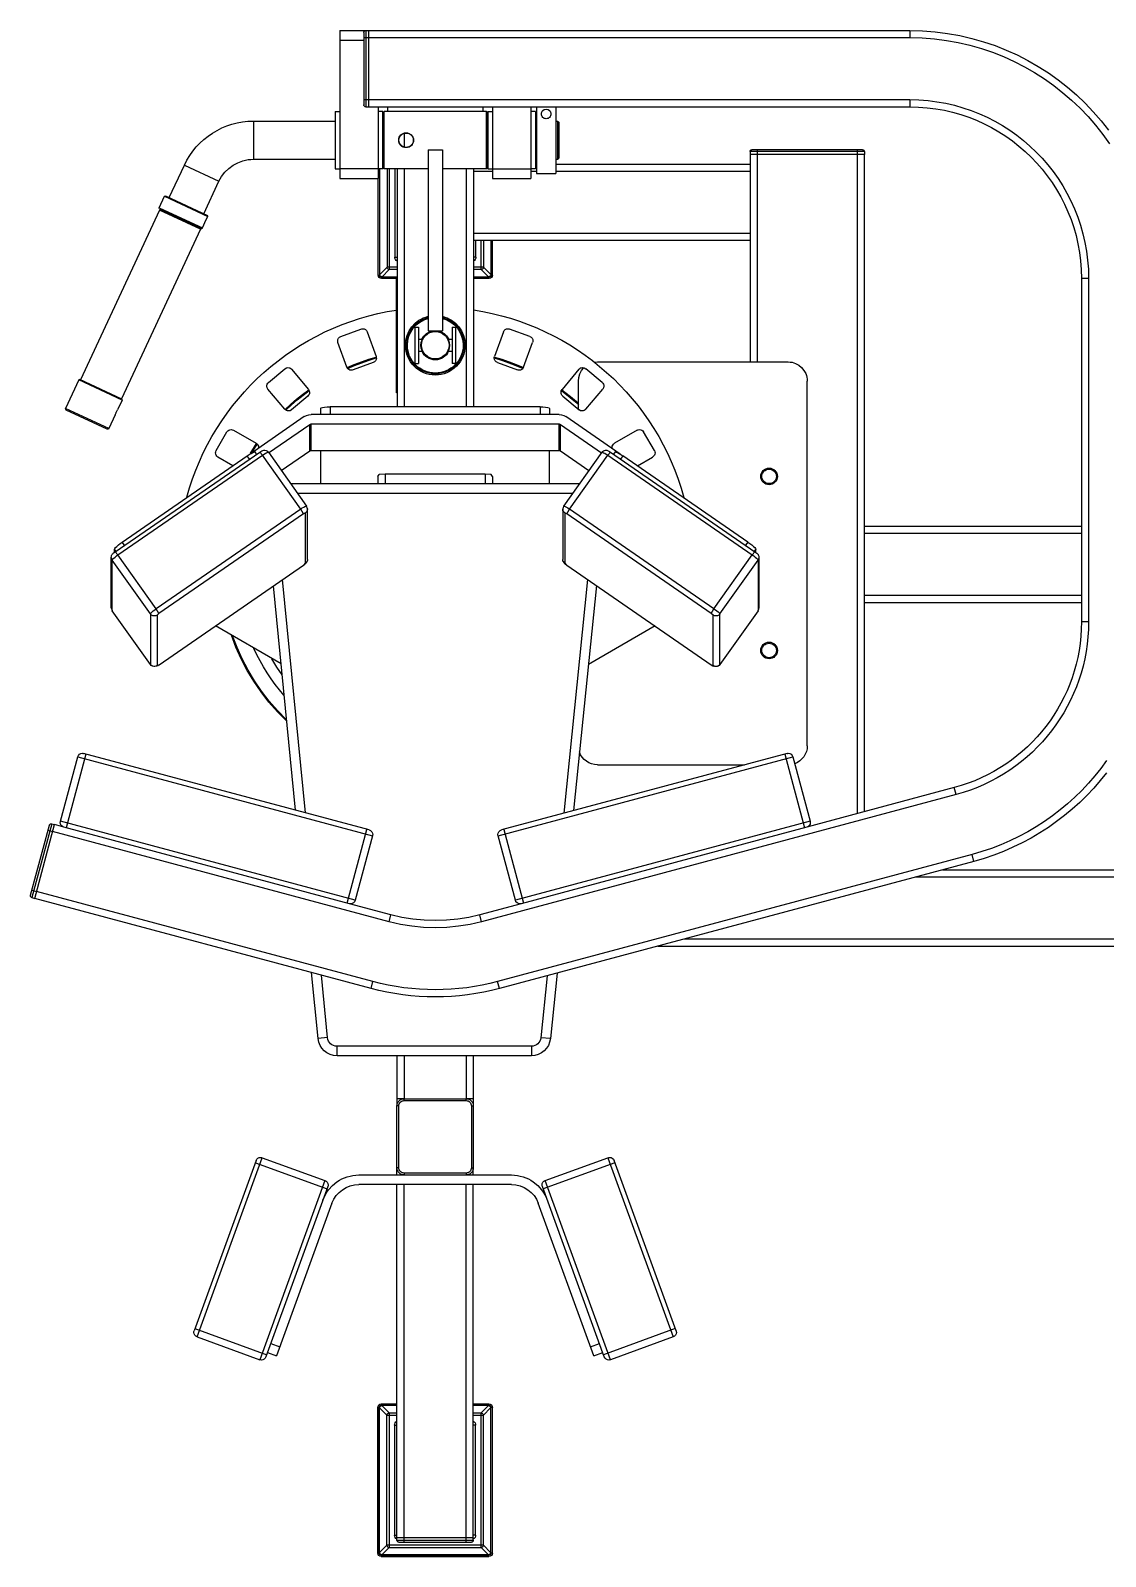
# Model space of a CAD drawing. Header units: millimetres. Extents: x 24547 to 62889, y 34568 to 56011.
# Drawn here: x 47302 to 47975, y 45014 to 45969 of the extents above; entities that cross this region are included whole.
import ezdxf

# ---------------------------------------------------------------- set-up
doc = ezdxf.new("R2010")
doc.units = ezdxf.units.MM

# ---------------------------------------------------------------- blocks, each defined once
blk = doc.blocks.new('A$C39132E64')
for points in [[(161.38, 808.44), (161.38, 731.35)], [(161.38, 808.44), (174.81, 808.44)], [(173.82, 807.45), (173.89, 807.84), (174.11, 808.15), (174.42, 808.37), (174.81, 808.44)], [(173.82, 807.45), (173.82, 769.64)], [(173.82, 804.72), (176.3, 804.72)], [(174.81, 808.44), (174.81, 768.65)], [(174.81, 808.44), (176.3, 808.44)], [(176.3, 808.44), (458.59, 808.44)], [(176.3, 808.44), (176.3, 768.65)], [(176.3, 804.72), (458.59, 804.72)], [(458.59, 808.44), (465.25, 808.28), (471.81, 807.78), (478.28, 806.95), (484.65, 805.81), (490.9, 804.37), (497.04, 802.63), (503.05, 800.59), (508.92, 798.28), (514.65, 795.68), (520.23, 792.83), (525.64, 789.71), (530.89, 786.35), (535.96, 782.74), (540.85, 778.9), (545.54, 774.83), (550.03, 770.55), (554.32, 766.06), (558.38, 761.36), (562.22, 756.48)], [(458.59, 808.44), (458.59, 804.72)], [(458.59, 804.72), (465.05, 804.56), (471.43, 804.07), (477.71, 803.27), (483.9, 802.17), (489.97, 800.76), (495.93, 799.07), (501.77, 797.09), (507.47, 794.84), (513.03, 792.33), (518.45, 789.55), (523.71, 786.53), (528.81, 783.26), (533.73, 779.76), (538.48, 776.03), (543.03, 772.08), (547.4, 767.92), (551.56, 763.55), (555.51, 759), (559.24, 754.25), (562.74, 749.33)], [(161.38, 803.47), (173.82, 803.47)], [(173.82, 772.39), (176.3, 772.39)], [(176.3, 772.39), (458.59, 772.39)], [(458.59, 772.39), (463.39, 772.27), (468.13, 771.91), (472.79, 771.31), (477.38, 770.49), (481.89, 769.45), (486.32, 768.19), (490.65, 766.73), (494.89, 765.06), (499.02, 763.19), (503.04, 761.13), (506.94, 758.88), (510.73, 756.45), (514.39, 753.85), (517.91, 751.08), (521.29, 748.15), (524.53, 745.06), (527.62, 741.82), (530.56, 738.44), (533.32, 734.91), (535.93, 731.26), (538.35, 727.47), (540.6, 723.57), (542.66, 719.55), (544.53, 715.41), (546.2, 711.18), (547.67, 706.85), (548.92, 702.42), (549.97, 697.91), (550.79, 693.32), (551.38, 688.65), (551.74, 683.92), (551.86, 679.12)], [(458.59, 772.39), (458.59, 768.65)], [(158.89, 766.17), (158.89, 736.32)], [(158.89, 766.17), (161.38, 766.17)], [(174.81, 768.65), (174.42, 768.73), (174.11, 768.94), (173.89, 769.26), (173.82, 769.64)], [(174.81, 768.65), (176.3, 768.65)], [(176.3, 768.65), (458.59, 768.65)], [(181.28, 768.65), (181.28, 731.35)], [(183.76, 766.17), (181.28, 766.17)], [(183.76, 736.32), (183.76, 766.17)], [(184.38, 766.17), (184.08, 765.87)], [(184.08, 736.62), (184.08, 765.87)], [(237.88, 766.17), (184.38, 766.17)], [(184.38, 736.32), (184.38, 766.17)], [(186.25, 768.65), (186.25, 766.17)], [(235.99, 768.65), (235.99, 766.17)], [(237.88, 736.32), (237.88, 766.17)], [(238.17, 765.87), (237.88, 766.17)], [(238.17, 736.62), (238.17, 765.87)], [(238.48, 766.17), (238.48, 736.32)], [(238.48, 766.17), (240.97, 766.17)], [(240.97, 768.65), (240.97, 731.35)], [(260.87, 768.65), (260.87, 731.35)], [(263.35, 766.17), (260.87, 766.17)], [(263.35, 766.17), (263.35, 736.32)], [(263.97, 768.6), (263.97, 733.83)], [(273.92, 768.6), (273.92, 733.83)], [(458.59, 768.65), (463.2, 768.54), (467.74, 768.19), (472.22, 767.62), (476.63, 766.83), (480.96, 765.83), (485.21, 764.63), (489.37, 763.22), (493.44, 761.61), (497.4, 759.82), (501.26, 757.84), (505.01, 755.69), (508.65, 753.36), (512.16, 750.86), (515.54, 748.2), (518.79, 745.39), (521.9, 742.42), (524.87, 739.31), (527.68, 736.06), (530.34, 732.68), (532.84, 729.17), (535.17, 725.54), (537.32, 721.79), (539.3, 717.93), (541.1, 713.96), (542.7, 709.9), (544.11, 705.74), (545.32, 701.49), (546.32, 697.16), (547.11, 692.75), (547.68, 688.27), (548.02, 683.73), (548.14, 679.12)], [(80.23, 738.21), (81.55, 740.78), (83.03, 743.22), (84.67, 745.54), (86.45, 747.72), (88.38, 749.75), (90.44, 751.64), (92.63, 753.38), (94.92, 754.96), (97.32, 756.37), (99.82, 757.62), (102.4, 758.69), (105.07, 759.57), (107.79, 760.27), (110.58, 760.78), (113.42, 761.09), (116.3, 761.19)], [(116.3, 761.19), (158.89, 761.19)], [(116.3, 761.19), (116.3, 741.3)], [(184.08, 763.68), (183.76, 763.68)], [(183.76, 761.19), (184.08, 761.19)], [(238.48, 763.68), (238.17, 763.68)], [(238.17, 761.19), (238.48, 761.19)], [(263.36, 761.19), (263.97, 761.19)], [(273.92, 761.19), (274.87, 761.19)], [(274.87, 761.19), (274.87, 741.3)], [(274.87, 761.19), (275.49, 760.58)], [(275.49, 760.58), (275.49, 741.91)], [(194.96, 754.81), (194.96, 747.66)], [(98.28, 729.81), (99.67, 732.32), (101.38, 734.56), (103.38, 736.52), (105.62, 738.18), (108.07, 739.51), (110.69, 740.49), (112.05, 740.84), (113.44, 741.09), (114.86, 741.24), (116.3, 741.3)], [(116.3, 741.3), (158.89, 741.3)], [(183.76, 741.3), (184.08, 741.3)], [(207.39, 746.27), (207.39, 651.75)], [(207.39, 746.27), (214.86, 746.27)], [(214.86, 746.27), (214.86, 651.75)], [(238.17, 741.3), (238.48, 741.3)], [(263.36, 741.3), (263.97, 741.3)], [(273.92, 741.3), (274.87, 741.3)], [(274.87, 741.3), (275.49, 741.91)], [(375.27, 745.27), (375.35, 745.66), (375.57, 745.98), (375.88, 746.19), (376.27, 746.27)], [(434.97, 745.27), (375.27, 745.27)], [(375.27, 745.27), (375.27, 743.78)], [(375.27, 743.78), (375.27, 635.59)], [(434.75, 743.78), (375.5, 743.78)], [(433.97, 746.27), (376.27, 746.27)], [(379.01, 746.27), (379.01, 743.78)], [(379.01, 743.78), (379.01, 635.59)], [(431.24, 746.27), (431.24, 743.78)], [(431.24, 743.78), (431.24, 400.01)], [(433.97, 746.27), (434.36, 746.19), (434.67, 745.98), (434.89, 745.66), (434.97, 745.27)], [(434.97, 745.27), (434.97, 743.78)], [(434.97, 401.01), (434.97, 743.78)], [(72.36, 721.32), (80.25, 738.21)], [(80.25, 738.21), (98.28, 729.8)], [(158.89, 736.32), (161.38, 736.32)], [(183.76, 736.32), (161.38, 736.32)], [(181.97, 736.32), (181.97, 680.91)], [(182.18, 681.18), (182.18, 736.32)], [(184.38, 736.32), (184.08, 736.62)], [(207.39, 736.32), (184.38, 736.32)], [(185.95, 736.32), (185.95, 684.95)], [(187.12, 736.32), (187.12, 683.8)], [(189.99, 736.32), (189.99, 690.31)], [(191.22, 736.32), (191.22, 612.19)], [(194.96, 736.32), (194.96, 612.19)], [(237.88, 736.32), (214.86, 736.32)], [(227.29, 736.32), (227.29, 612.19)], [(231.02, 736.32), (231.02, 612.19)], [(231.02, 735.09), (240.97, 735.09)], [(238.17, 736.62), (237.88, 736.32)], [(238.17, 738.81), (238.48, 738.81)], [(238.48, 736.32), (260.87, 736.32)], [(263.35, 736.32), (260.87, 736.32)], [(260.87, 735.09), (263.97, 735.09)], [(263.36, 738.81), (263.97, 738.81)], [(263.97, 733.83), (273.92, 733.83)], [(273.92, 738.81), (375.27, 738.81)], [(273.92, 735.09), (375.27, 735.09)], [(90.39, 712.91), (98.28, 729.8)], [(161.38, 731.35), (181.28, 731.35)], [(181.28, 680.91), (181.28, 731.35)], [(240.97, 731.35), (260.87, 731.35)], [(67.12, 715.97), (69.95, 722.01)], [(69.95, 722.01), (70.47, 722.19)], [(69.95, 722.01), (92.47, 711.49)], [(70.47, 722.19), (92.29, 712.03)], [(67.25, 714.79), (25.99, 626.3)], [(67.12, 715.97), (89.66, 705.45)], [(67.32, 715.44), (67.12, 715.97)], [(88.67, 704.8), (67.25, 714.79)], [(67.32, 715.44), (89.14, 705.27)], [(68.95, 713.99), (69.22, 714.56)], [(90.89, 708.26), (90.99, 708.5)], [(90.99, 708.5), (91.09, 708.74)], [(91.09, 708.74), (91.68, 709.8)], [(91.69, 709.81), (92.47, 711.49)], [(92.47, 711.49), (92.29, 712.03)], [(88.67, 704.8), (47.42, 616.31)], [(86.98, 705.59), (87.24, 706.15)], [(89.14, 705.27), (89.66, 705.45)], [(89.66, 705.45), (90.44, 707.12)], [(90.44, 707.14), (90.89, 708.26)], [(231.02, 702.74), (375.27, 702.74)], [(231.02, 699.02), (375.27, 699.02)], [(232.27, 690.31), (232.27, 699.02)], [(235.12, 683.8), (235.12, 699.02)], [(236.29, 699.02), (236.29, 684.95)], [(240.08, 699.02), (240.08, 681.18)], [(240.27, 699.02), (240.27, 680.91)], [(240.97, 680.91), (240.97, 699.02)], [(185.95, 684.95), (182.18, 681.18)], [(191.22, 684.95), (185.95, 684.95)], [(187.12, 683.8), (186.78, 683.89), (186.47, 684.06), (186.22, 684.3), (186.04, 684.62), (185.95, 684.95)], [(191.22, 688.16), (190.71, 688.56), (190.31, 689.07), (190.07, 689.66), (189.98, 690.31)], [(189.99, 690.31), (189.98, 690.31)], [(189.99, 690.31), (191.22, 690.31)], [(232.27, 690.31), (232.18, 689.66), (231.93, 689.07), (231.54, 688.56), (231.02, 688.16)], [(232.27, 690.31), (231.02, 690.31)], [(231.02, 688.16), (231.02, 688.16)], [(236.29, 684.95), (231.02, 684.95)], [(236.29, 684.95), (236.26, 684.79), (236.2, 684.62), (236.13, 684.46), (236.03, 684.3), (235.9, 684.17), (235.77, 684.06), (235.62, 683.95), (235.46, 683.89), (235.29, 683.82), (235.12, 683.8)], [(240.08, 681.18), (236.29, 684.95)], [(183.07, 679.12), (182.37, 679.26), (181.8, 679.64), (181.42, 680.21), (181.28, 680.91)], [(181.28, 680.91), (181.97, 680.91)], [(183.07, 679.81), (182.64, 679.9), (182.29, 680.13), (182.06, 680.48), (181.97, 680.91)], [(183.34, 680.01), (182.96, 680.07), (182.64, 680.23), (182.39, 680.48), (182.23, 680.8), (182.18, 681.18)], [(191.22, 679.81), (183.07, 679.81)], [(183.07, 679.12), (183.07, 679.81)], [(190.91, 679.12), (183.07, 679.12)], [(187.12, 683.8), (183.34, 680.01)], [(183.34, 680.01), (191.22, 680.01)], [(191.22, 683.8), (187.12, 683.8)], [(190.91, 619.42), (190.91, 679.12)], [(191.22, 679.12), (190.91, 679.12)], [(235.12, 683.8), (231.02, 683.8)], [(231.02, 680.01), (238.91, 680.01)], [(239.18, 679.81), (231.02, 679.81)], [(239.18, 679.12), (231.02, 679.12)], [(238.91, 680.01), (235.12, 683.8)], [(240.08, 681.18), (240.01, 680.8), (239.86, 680.48), (239.6, 680.23), (239.28, 680.07), (238.91, 680.01)], [(240.27, 680.91), (240.19, 680.48), (239.95, 680.13), (239.6, 679.9), (239.18, 679.81)], [(240.97, 680.91), (240.83, 680.21), (240.45, 679.64), (239.88, 679.26), (239.18, 679.12)], [(239.18, 679.12), (239.18, 679.81)], [(240.27, 680.91), (240.97, 680.91)], [(548.14, 679.12), (548.14, 500.03)], [(551.86, 679.12), (548.14, 679.12)], [(551.86, 679.12), (551.86, 500.03)], [(81.52, 565.11), (82.91, 569.88), (84.47, 574.57), (86.19, 579.18), (88.07, 583.7), (90.1, 588.13), (92.29, 592.47), (94.62, 596.72), (97.1, 600.86), (99.72, 604.91), (102.48, 608.85), (105.37, 612.68), (108.4, 616.4), (111.55, 620.01), (114.82, 623.5), (118.21, 626.87), (121.73, 630.11), (125.35, 633.23), (129.08, 636.22), (132.92, 639.08), (136.86, 641.8), (140.9, 644.38), (145.04, 646.81), (149.27, 649.11), (153.58, 651.25), (157.98, 653.24), (162.47, 655.08), (167.03, 656.76), (171.66, 658.27), (176.37, 659.62), (181.14, 660.81), (185.98, 661.82), (190.87, 662.66)], [(231.06, 662.7), (235.98, 661.87), (240.83, 660.87), (245.62, 659.69), (250.34, 658.34), (255, 656.83), (259.57, 655.15), (264.07, 653.32), (268.49, 651.33), (272.82, 649.18), (277.07, 646.89), (281.22, 644.45), (285.28, 641.87), (289.23, 639.14), (293.08, 636.28), (296.83, 633.29), (300.47, 630.16), (303.99, 626.91), (307.4, 623.53), (310.68, 620.03), (313.84, 616.41), (316.87, 612.68), (319.78, 608.84), (322.54, 604.89), (325.17, 600.83), (327.65, 596.67), (329.99, 592.41), (332.18, 588.06), (334.22, 583.61), (336.1, 579.07), (337.82, 574.45), (339.38, 569.74), (340.77, 564.95)], [(161.84, 648.91), (172.36, 652.74)], [(172.36, 652.74), (172.78, 652.86), (173.21, 652.9), (173.97, 652.78), (174.64, 652.45), (175.18, 651.93), (175.55, 651.26)], [(214.87, 659.38), (216.14, 659.01), (217.37, 658.53), (218.53, 657.96), (219.64, 657.3), (221.65, 655.74), (223.37, 653.87), (224.77, 651.76), (225.8, 649.43), (226.18, 648.2), (226.45, 646.93), (226.62, 645.63), (226.67, 644.3), (226.59, 642.71), (226.36, 641.17), (225.97, 639.68), (225.45, 638.25), (224.79, 636.89), (224.01, 635.6), (223.12, 634.41), (222.11, 633.3), (221.01, 632.3), (219.81, 631.4), (218.53, 630.62), (217.17, 629.97), (215.74, 629.44), (214.25, 629.06), (212.71, 628.82), (211.12, 628.74), (209.53, 628.82), (207.99, 629.06), (206.5, 629.44), (205.07, 629.97), (203.71, 630.62), (202.43, 631.4), (201.23, 632.3), (200.13, 633.3), (199.12, 634.41), (198.23, 635.6), (197.45, 636.89), (196.8, 638.25), (196.27, 639.68), (195.89, 641.17), (195.65, 642.71), (195.57, 644.3), (195.63, 645.63), (195.8, 646.93), (196.07, 648.2), (196.44, 649.43), (197.48, 651.76), (198.87, 653.87), (200.59, 655.74), (202.6, 657.3), (203.71, 657.96), (204.87, 658.53), (206.1, 659.01), (207.37, 659.38)], [(214.86, 658.74), (217.23, 657.91), (219.39, 656.72), (221.29, 655.22), (222.92, 653.43), (224.24, 651.41), (225.23, 649.19), (225.58, 648.01), (225.84, 646.81), (226, 645.57), (226.05, 644.3), (225.97, 642.78), (225.74, 641.29), (225.38, 639.86), (224.87, 638.49), (224.25, 637.18), (223.5, 635.95), (222.64, 634.8), (221.67, 633.74), (220.61, 632.78), (219.47, 631.92), (218.23, 631.17), (216.93, 630.54), (215.56, 630.04), (214.13, 629.67), (212.65, 629.45), (211.12, 629.37), (209.6, 629.45), (208.12, 629.67), (206.69, 630.04), (205.32, 630.54), (204.01, 631.17), (202.78, 631.92), (201.63, 632.78), (200.57, 633.74), (199.61, 634.8), (198.75, 635.95), (198, 637.18), (197.37, 638.49), (196.87, 639.86), (196.5, 641.29), (196.28, 642.78), (196.2, 644.3), (196.25, 645.57), (196.41, 646.81), (196.67, 648.01), (197.02, 649.19), (198, 651.41), (199.32, 653.43), (200.95, 655.21), (202.85, 656.72), (205.01, 657.9), (207.38, 658.73)], [(214.86, 658.33), (217.15, 657.51), (219.23, 656.35), (221.07, 654.88), (222.64, 653.15), (223.91, 651.18), (224.86, 649.03), (225.45, 646.73), (225.65, 644.3), (225.58, 642.82), (225.36, 641.38), (225, 639.98), (224.51, 638.65), (223.9, 637.38), (223.17, 636.18), (222.33, 635.06), (221.39, 634.03), (220.36, 633.09), (219.24, 632.26), (218.04, 631.53), (216.77, 630.92), (215.44, 630.43), (214.05, 630.07), (212.61, 629.85), (211.12, 629.77), (209.64, 629.85), (208.2, 630.07), (206.8, 630.43), (205.47, 630.92), (204.2, 631.53), (203, 632.26), (201.89, 633.09), (200.86, 634.03), (199.92, 635.06), (199.08, 636.18), (198.35, 637.38), (197.74, 638.65), (197.25, 639.98), (196.9, 641.38), (196.68, 642.82), (196.6, 644.3), (196.8, 646.72), (197.39, 649.03), (198.33, 651.18), (199.6, 653.14), (201.17, 654.88), (203.01, 656.35), (205.09, 657.51), (207.38, 658.33)], [(200.53, 653.73), (200.53, 634.85)], [(200.53, 653.73), (202.4, 653.73)], [(202.4, 653.73), (202.4, 634.85)], [(219.85, 653.73), (219.85, 634.85)], [(219.85, 653.73), (221.72, 653.73)], [(221.72, 653.73), (221.72, 634.85)], [(246.7, 651.26), (247.07, 651.93), (247.61, 652.45), (248.28, 652.78), (249.04, 652.9), (249.47, 652.86), (249.88, 652.74)], [(260.4, 648.91), (249.88, 652.74)], [(160.36, 645.74), (160.25, 646.14), (160.21, 646.58), (160.33, 647.34), (160.66, 648.01), (161.17, 648.55), (161.85, 648.91)], [(165.03, 632.87), (160.36, 645.74)], [(161.84, 648.91), (161.85, 648.91)], [(175.55, 651.26), (180.23, 638.41)], [(202.4, 647.4), (204.34, 647.4)], [(204.18, 647.42), (205.12, 648.98), (206.39, 650.25), (207.13, 650.77), (207.93, 651.2), (208.77, 651.53), (209.66, 651.77)], [(207.39, 651.75), (214.86, 651.75)], [(212.5, 651.78), (214.21, 651.25), (215.73, 650.35), (217, 649.12), (217.97, 647.61)], [(217.9, 647.4), (219.85, 647.4)], [(246.7, 651.26), (242.02, 638.41)], [(257.21, 632.87), (261.89, 645.74)], [(260.4, 648.91), (261.07, 648.55), (261.59, 648.01), (261.93, 647.34), (262.04, 646.58), (262.01, 646.14), (261.89, 645.74)], [(165.16, 632.64), (168.87, 634.21), (172.62, 635.65), (176.43, 636.96), (180.27, 638.13)], [(165.38, 632.22), (169.05, 633.78), (172.77, 635.21), (176.55, 636.51), (180.36, 637.68)], [(180.22, 638.41), (180.34, 637.99), (180.38, 637.56), (180.26, 636.8), (179.93, 636.13), (179.41, 635.59), (178.74, 635.22)], [(202.4, 641.18), (204.34, 641.18)], [(218.07, 641.18), (217.54, 640.2), (216.88, 639.32), (216.12, 638.56), (215.26, 637.91), (214.31, 637.39), (213.3, 637), (212.23, 636.77), (211.12, 636.69), (210.04, 636.76), (209, 636.99), (208.01, 637.35), (207.08, 637.85), (206.23, 638.47), (205.47, 639.2), (204.81, 640.04), (204.27, 640.97)], [(217.9, 641.18), (219.85, 641.18)], [(243.5, 635.22), (242.84, 635.59), (242.32, 636.13), (241.99, 636.8), (241.88, 637.56), (241.91, 637.99), (242.02, 638.41)], [(241.88, 637.68), (245.7, 636.51), (249.47, 635.21), (253.19, 633.78), (256.87, 632.22)], [(241.97, 638.13), (245.82, 636.96), (249.62, 635.65), (253.38, 634.21), (257.08, 632.64)], [(124.1, 624.89), (132.68, 632.08)], [(132.68, 632.08), (133.43, 632.51), (134.27, 632.66), (134.82, 632.6), (135.33, 632.43), (135.79, 632.15), (136.18, 631.78)], [(136.18, 631.78), (144.97, 621.3)], [(165.03, 632.87), (165.04, 632.87)], [(168.22, 631.39), (167.81, 631.28), (167.37, 631.24), (166.62, 631.36), (165.95, 631.69), (165.41, 632.21), (165.04, 632.87)], [(178.74, 635.22), (168.22, 631.39)], [(200.53, 634.85), (202.4, 634.85)], [(221.72, 634.85), (219.85, 634.85)], [(243.5, 635.22), (254.02, 631.39)], [(257.21, 632.87), (256.84, 632.21), (256.3, 631.69), (255.63, 631.36), (254.87, 631.24), (254.44, 631.28), (254.02, 631.39)], [(256.86, 632.22), (256.87, 632.22)], [(286.07, 631.78), (277.27, 621.3)], [(285.74, 625.63), (285.93, 627.56), (286.48, 629.39), (287.36, 631.08), (288.57, 632.59)], [(286.07, 631.78), (286.46, 632.15), (286.92, 632.43), (287.43, 632.6), (287.97, 632.66), (288.82, 632.51), (289.57, 632.08)], [(298.14, 624.89), (289.57, 632.08)], [(293.78, 635.4), (294.73, 635.54), (295.69, 635.59)], [(295.69, 635.59), (395.17, 635.59)], [(395.17, 635.59), (396.19, 635.54), (397.18, 635.39), (398.13, 635.15), (399.04, 634.81), (400.73, 633.89), (402.21, 632.67), (403.42, 631.2), (404.34, 629.51), (404.68, 628.59), (404.92, 627.64), (405.07, 626.65), (405.12, 625.63)], [(25.26, 626.21), (18.33, 611.33)], [(25.79, 626.39), (25.26, 626.21)], [(47.81, 615.68), (25.26, 626.21)], [(47.6, 616.22), (25.79, 626.39)], [(123.8, 621.39), (123.36, 622.13), (123.22, 622.98), (123.28, 623.52), (123.45, 624.03), (123.73, 624.49), (124.1, 624.89)], [(132.59, 610.91), (123.8, 621.39)], [(132.81, 610.74), (135.75, 613.48), (138.78, 616.11), (141.9, 618.63), (145.1, 621.05)], [(144.97, 621.3), (145.4, 620.54), (145.55, 619.69), (145.49, 619.16), (145.32, 618.65), (145.04, 618.19), (144.66, 617.79)], [(277.58, 617.79), (277.2, 618.19), (276.93, 618.65), (276.75, 619.16), (276.69, 619.69), (276.84, 620.54), (277.27, 621.3)], [(277.15, 621.05), (281.61, 617.64), (285.89, 614.02)], [(285.74, 610.94), (285.74, 625.63)], [(289.66, 610.91), (298.45, 621.39)], [(298.14, 624.89), (298.52, 624.49), (298.8, 624.03), (298.97, 623.52), (299.03, 622.98), (298.88, 622.13), (298.45, 621.39)], [(405.12, 435.37), (405.12, 625.63)], [(405.12, 625.63), (405.12, 625.63)], [(47.81, 615.68), (45.44, 610.63)], [(47.6, 616.22), (47.81, 615.68)], [(133.22, 610.48), (136.1, 613.17), (139.07, 615.75), (142.14, 618.23), (145.29, 620.61)], [(144.66, 617.79), (136.09, 610.59)], [(191.22, 619.42), (190.91, 619.42)], [(276.97, 620.61), (281.53, 617.11), (285.9, 613.39)], [(277.58, 617.79), (286.15, 610.59)], [(18.63, 610.51), (18.37, 610.75), (18.28, 611.07), (18.29, 611.21), (18.33, 611.33)], [(40.87, 600.83), (18.33, 611.33)], [(40.05, 600.53), (18.63, 610.51)], [(44.19, 607.94), (40.87, 600.83)], [(44.21, 607.96), (44.64, 609.08)], [(44.64, 609.08), (44.74, 609.33)], [(44.74, 609.33), (44.84, 609.56)], [(44.84, 609.56), (45.44, 610.61)], [(142.79, 607.05), (114.52, 587.56)], [(136.09, 610.59), (135.34, 610.17), (134.49, 610.02), (133.95, 610.08), (133.44, 610.25), (132.98, 610.53), (132.59, 610.91)], [(142.79, 607.05), (143.89, 607.66), (145.1, 608.03), (146.35, 608.16)], [(275.69, 608.16), (146.35, 608.16)], [(151.33, 611.33), (151.58, 611.6), (152.28, 611.83), (153.39, 612.03), (154.77, 612.14), (156.3, 612.19)], [(151.33, 611.33), (151.33, 608.16)], [(265.74, 612.19), (156.3, 612.19)], [(156.3, 612.19), (156.3, 608.16)], [(265.74, 612.19), (265.74, 608.16)], [(265.74, 612.19), (267.28, 612.14), (268.67, 612.03), (269.77, 611.83), (270.47, 611.6), (270.72, 611.33)], [(270.72, 611.33), (270.72, 608.16)], [(275.69, 608.16), (276.95, 608.03), (278.15, 607.66), (279.26, 607.05)], [(307.53, 587.56), (279.26, 607.05)], [(289.66, 610.91), (289.26, 610.53), (288.8, 610.25), (288.29, 610.08), (287.75, 610.02), (286.9, 610.17), (286.15, 610.59)], [(40.87, 600.83), (40.65, 600.57), (40.31, 600.48), (40.18, 600.49), (40.05, 600.53)], [(96.86, 589.39), (102.45, 599.08)], [(102.45, 599.08), (102.85, 599.6), (103.36, 600), (103.96, 600.24), (104.61, 600.33), (105.25, 600.25), (105.86, 599.99)], [(105.86, 599.99), (117.7, 593.16)], [(124.19, 588.25), (145.65, 603.04)], [(145.65, 603.04), (146.35, 603.26)], [(145.65, 589.21), (145.65, 603.04)], [(146.35, 589.43), (146.35, 603.26)], [(146.35, 603.26), (275.69, 603.26)], [(275.69, 589.43), (275.69, 603.26)], [(275.69, 603.26), (276.41, 603.04)], [(276.41, 603.04), (297.85, 588.25)], [(276.41, 589.21), (276.41, 603.04)], [(316.39, 599.99), (304.54, 593.16)], [(316.39, 599.99), (316.99, 600.25), (317.64, 600.33), (318.29, 600.24), (318.88, 600), (319.39, 599.6), (319.79, 599.08)], [(325.39, 589.39), (319.79, 599.08)], [(97.77, 586), (97.25, 586.39), (96.86, 586.91), (96.61, 587.5), (96.52, 588.15), (96.61, 588.79), (96.86, 589.39)], [(114.71, 587.98), (116.28, 590.5), (117.9, 592.98)], [(115.5, 588.37), (116.85, 590.52), (118.26, 592.65)], [(117.7, 593.16), (118.21, 592.76), (118.61, 592.25), (118.86, 591.65), (118.95, 591), (118.94, 590.79), (118.91, 590.57)], [(119.58, 588.57), (120.13, 588.94), (120.62, 589.2), (121.09, 589.39), (121.65, 589.53), (122.28, 589.53), (122.97, 589.33), (123.57, 588.98), (124.04, 588.48)], [(130.79, 578.97), (145.65, 589.21)], [(145.65, 589.21), (146.35, 589.43)], [(146.35, 589.43), (275.69, 589.43)], [(151.33, 589.43), (151.33, 572.17)], [(270.72, 572.17), (270.72, 589.43)], [(275.69, 589.43), (276.41, 589.21)], [(276.41, 589.21), (291.26, 578.97)], [(298.01, 588.48), (298.41, 588.91), (298.91, 589.25), (299.32, 589.43), (299.86, 589.54), (300.24, 589.54), (300.61, 589.49), (300.97, 589.39), (301.28, 589.28), (301.62, 589.11), (302.01, 588.89), (302.47, 588.57)], [(303.37, 590.4), (303.32, 590.7), (303.31, 591), (303.39, 591.65), (303.64, 592.25), (304.03, 592.76), (304.54, 593.16)], [(325.39, 589.39), (325.64, 588.79), (325.72, 588.15), (325.64, 587.5), (325.39, 586.91), (325, 586.39), (324.48, 586)], [(44.19, 536.6), (119.58, 588.57)], [(45.61, 534.98), (120.99, 586.96)], [(47.85, 541.65), (113.05, 586.61)], [(105.6, 581.47), (97.76, 586)], [(113.05, 586.61), (114.1, 587.3), (115.08, 587.9), (115.92, 588.34), (116.58, 588.6), (116.98, 588.68), (117.1, 588.63)], [(114.26, 584.9), (113.05, 586.61)], [(117.94, 587.45), (117.1, 588.63)], [(119.58, 588.57), (120.99, 586.96)], [(120.99, 586.96), (121.78, 587.49), (122.53, 587.94), (123.15, 588.26), (123.63, 588.47), (123.95, 588.52), (124.04, 588.48)], [(140.96, 558.87), (120.99, 586.96)], [(124.04, 588.48), (144.01, 560.4)], [(298.01, 588.48), (278.04, 560.4)], [(281.08, 558.87), (301.06, 586.96)], [(298.01, 588.48), (298.1, 588.52), (298.41, 588.47), (298.89, 588.26), (299.53, 587.94), (300.26, 587.49), (301.06, 586.96)], [(302.47, 588.57), (301.06, 586.96)], [(301.06, 586.96), (376.44, 534.98)], [(302.47, 588.57), (377.85, 536.6)], [(304.95, 588.63), (304.12, 587.45)], [(304.95, 588.63), (305.07, 588.68), (305.47, 588.6), (306.12, 588.34), (306.97, 587.9), (307.94, 587.3), (309, 586.61)], [(309, 586.61), (307.8, 584.9)], [(374.19, 541.65), (309, 586.61)], [(316.54, 581.41), (324.48, 586)], [(181.18, 575.85), (181.8, 576.84)], [(181.18, 575.85), (181.18, 572.17)], [(184.91, 577.14), (181.8, 576.84)], [(237.14, 577.14), (184.91, 577.14)], [(184.91, 577.14), (184.91, 572.17)], [(240.25, 576.84), (237.14, 577.14)], [(237.14, 577.14), (237.14, 572.17)], [(240.87, 575.85), (240.25, 576.84)], [(240.87, 575.85), (240.87, 572.17)], [(380.89, 575.91), (380.89, 575.91)], [(135.62, 572.17), (286.41, 572.17)], [(139.17, 567.19), (282.88, 567.19)], [(140.96, 558.87), (65.59, 506.89)], [(140.96, 558.87), (141.76, 559.41), (142.49, 559.85), (143.12, 560.18), (143.62, 560.37), (143.92, 560.44), (144.01, 560.4)], [(142.4, 556.44), (140.96, 558.87)], [(144.47, 558.94), (144.34, 558.13), (143.97, 557.45), (143.41, 556.93)], [(144.47, 558.94), (144.01, 560.4)], [(144.47, 532.59), (144.47, 558.94)], [(278.04, 560.4), (277.58, 558.94)], [(277.58, 558.94), (277.58, 532.59)], [(278.63, 556.93), (278.08, 557.45), (277.71, 558.13), (277.58, 558.94)], [(278.04, 560.4), (278.12, 560.44), (278.44, 560.37), (278.92, 560.18), (279.56, 559.85), (280.29, 559.41), (281.08, 558.87)], [(279.66, 556.44), (281.08, 558.87)], [(356.46, 506.89), (281.08, 558.87)], [(142.4, 556.44), (67.01, 504.46)], [(143.41, 556.93), (142.4, 556.44)], [(143.41, 530.58), (143.41, 556.93)], [(278.63, 556.93), (278.63, 530.58)], [(279.66, 556.44), (278.63, 556.93)], [(355.04, 504.46), (279.66, 556.44)], [(548.14, 549.79), (434.97, 549.79)], [(43.78, 537.98), (43.91, 538.29), (44.32, 538.78), (44.97, 539.41), (45.81, 540.12), (46.8, 540.89), (47.85, 541.65)], [(49.06, 539.95), (47.85, 541.65)], [(374.19, 541.65), (373, 539.95)], [(374.19, 541.65), (375.25, 540.89), (376.24, 540.12), (377.08, 539.41), (377.73, 538.78), (378.13, 538.29), (378.27, 537.98)], [(548.14, 546.04), (434.97, 546.04)], [(42.11, 533.64), (42.19, 534.25), (42.29, 534.62), (42.45, 534.92), (42.63, 535.19), (42.84, 535.46), (43.06, 535.69), (43.36, 535.96), (43.74, 536.26), (44.19, 536.6)], [(42.11, 507.29), (42.11, 533.64)], [(42.11, 533.64), (42.55, 532.23)], [(42.55, 532.23), (42.66, 532.47), (42.96, 532.83), (43.45, 533.3), (44.09, 533.85), (44.82, 534.42), (45.61, 534.98)], [(43.78, 536.3), (43.78, 537.98)], [(44.56, 536.87), (43.78, 537.98)], [(44.19, 536.6), (45.61, 534.98)], [(65.59, 506.89), (45.61, 534.98)], [(356.46, 506.89), (376.44, 534.98)], [(377.85, 536.6), (376.44, 534.98)], [(376.44, 534.98), (377.23, 534.42), (377.97, 533.85), (378.59, 533.3), (379.09, 532.83), (379.39, 532.47), (379.49, 532.23)], [(378.27, 537.98), (377.49, 536.87)], [(377.85, 536.6), (378.36, 536.22), (378.82, 535.85), (379.17, 535.5), (379.44, 535.18), (379.58, 534.95), (379.73, 534.67), (379.87, 534.25), (379.94, 533.64)], [(378.27, 536.3), (378.27, 537.98)], [(379.94, 533.64), (379.49, 532.23)], [(379.94, 533.64), (379.94, 507.29)], [(62.53, 504.13), (42.55, 532.23)], [(42.55, 505.89), (42.55, 532.23)], [(67.03, 477.66), (142.37, 529.62)], [(142.4, 529.66), (142.66, 529.85)], [(142.41, 529.64), (142.84, 529.95)], [(142.66, 529.85), (143.41, 530.58)], [(142.84, 529.95), (143.22, 530.26)], [(143.22, 530.26), (143.52, 530.53)], [(144.47, 532.59), (144.34, 531.79), (143.97, 531.11), (143.41, 530.58)], [(143.52, 530.53), (143.72, 530.76)], [(144.47, 532.59), (144.4, 531.97), (144.27, 531.61), (144.13, 531.31), (143.96, 531.03), (143.72, 530.76)], [(278.35, 530.72), (278.09, 531.05), (277.94, 531.27), (277.79, 531.56), (277.66, 531.97), (277.58, 532.59)], [(277.71, 531.8), (277.58, 532.59)], [(278.63, 530.58), (277.72, 531.78)], [(278.35, 530.72), (278.7, 530.38)], [(278.63, 530.58), (279.39, 529.85)], [(278.7, 530.38), (279.68, 529.62)], [(279.39, 529.85), (279.66, 529.66)], [(279.69, 529.64), (355.04, 477.68)], [(359.52, 504.13), (379.49, 532.23)], [(379.49, 532.23), (379.49, 505.89)], [(138.26, 401.76), (126.73, 518.83)], [(143.39, 400.38), (131.41, 522.06)], [(290.48, 522.17), (278.08, 400.17)], [(295.16, 518.95), (283.22, 401.55)], [(548.14, 513.73), (434.97, 513.73)], [(548.14, 509.99), (434.97, 509.99)], [(42.11, 507.29), (42.5, 505.93)], [(42.11, 507.29), (42.55, 505.89)], [(62.53, 477.79), (42.58, 505.84)], [(62.53, 504.13), (62.63, 504.38), (62.94, 504.75), (63.42, 505.22), (64.05, 505.76), (64.79, 506.33), (65.59, 506.89)], [(62.53, 504.13), (62.53, 477.79)], [(65.99, 503.54), (65.29, 503.2), (64.52, 503.1), (63.75, 503.24), (63.07, 503.59), (62.53, 504.13)], [(67.01, 504.46), (65.59, 506.89)], [(67.01, 504.46), (65.99, 503.54)], [(65.99, 503.54), (65.99, 477.19)], [(355.04, 504.46), (356.46, 506.89)], [(356.06, 503.54), (355.04, 504.46)], [(359.52, 504.13), (358.98, 503.59), (358.29, 503.24), (357.53, 503.1), (356.76, 503.2), (356.06, 503.54)], [(356.06, 477.19), (356.06, 503.54)], [(356.46, 506.89), (357.25, 506.33), (358, 505.76), (358.63, 505.22), (359.12, 504.75)], [(359.12, 504.75), (359.41, 504.38), (359.52, 504.13)], [(359.52, 477.79), (359.52, 504.13)], [(379.48, 505.83), (359.53, 477.79)], [(379.48, 505.83), (379.56, 505.94)], [(379.94, 507.29), (379.49, 505.89)], [(379.56, 505.94), (379.94, 507.29)], [(130.74, 478.11), (96.42, 497.92)], [(325.72, 497.87), (290.97, 477.81)], [(548.14, 500.03), (548.06, 496.25), (547.82, 492.5), (547.43, 488.79), (546.89, 485.11), (546.2, 481.49), (545.37, 477.9), (544.39, 474.38), (543.27, 470.9), (542.02, 467.49), (540.63, 464.13), (539.11, 460.85), (537.46, 457.63), (535.68, 454.49), (533.79, 451.42), (531.77, 448.43), (529.63, 445.53), (527.38, 442.72), (525.02, 440), (522.55, 437.37), (519.97, 434.84), (517.29, 432.42), (514.51, 430.1), (511.63, 427.89), (508.65, 425.79), (505.59, 423.81), (502.43, 421.96), (499.19, 420.22), (495.86, 418.62), (492.45, 417.14), (488.97, 415.81), (485.41, 414.61), (481.77, 413.55)], [(551.86, 500.03), (551.78, 496.09), (551.53, 492.19), (551.13, 488.32), (550.56, 484.49), (549.85, 480.71), (548.98, 476.98), (547.96, 473.31), (546.8, 469.69), (545.49, 466.13), (544.04, 462.64), (542.46, 459.21), (540.74, 455.86), (538.89, 452.59), (536.92, 449.39), (534.82, 446.28), (532.59, 443.26), (530.25, 440.33), (527.79, 437.49), (525.21, 434.76), (522.53, 432.12), (519.74, 429.6), (516.84, 427.18), (513.84, 424.88), (510.74, 422.7), (507.54, 420.64), (504.26, 418.7), (500.88, 416.9), (497.41, 415.22), (493.86, 413.69), (490.23, 412.3), (486.52, 411.05), (482.73, 409.95)], [(561.24, 427.65), (558.24, 423.57), (555.09, 419.63), (551.77, 415.81), (548.31, 412.13), (544.69, 408.58), (540.93, 405.18), (537.03, 401.92), (532.99, 398.83), (528.82, 395.89), (524.52, 393.11), (520.09, 390.51), (515.54, 388.07), (510.87, 385.82), (506.09, 383.76), (501.2, 381.88), (496.21, 380.2), (491.11, 378.72)], [(561.2, 421.3), (557.95, 417.24), (554.54, 413.31), (550.97, 409.51), (547.25, 405.86), (543.38, 402.36), (539.36, 399.01), (535.2, 395.82), (530.9, 392.79), (526.47, 389.93), (521.91, 387.25), (517.23, 384.75), (512.42, 382.43), (507.5, 380.3), (502.46, 378.37), (497.32, 376.64), (492.07, 375.11)], [(551.86, 500.03), (548.14, 500.03)], [(133.46, 448.41), (128.74, 453.18), (124.32, 458.22), (120.22, 463.5), (116.44, 469.02), (112.99, 474.74), (109.89, 480.67), (107.15, 486.78), (104.77, 493.06)], [(104.77, 493.05), (104.77, 493.06)], [(133.4, 449.11), (128.81, 453.79), (124.51, 458.73), (120.51, 463.9), (116.82, 469.28), (113.46, 474.87), (110.42, 480.66), (107.72, 486.62), (105.36, 492.74)], [(116.43, 486.17), (116.45, 486.17)], [(132.19, 461.73), (129.85, 464.53), (127.61, 467.41), (125.48, 470.37), (123.46, 473.4), (121.54, 476.49), (119.73, 479.65), (118.03, 482.88), (116.45, 486.17)], [(65.95, 477.01), (65.48, 476.83), (64.92, 476.7), (64.3, 476.7), (63.59, 476.89), (63.01, 477.25), (62.54, 477.74)], [(65.99, 477.19), (65.29, 476.86), (64.52, 476.75), (63.75, 476.88), (63.07, 477.25), (62.55, 477.75)], [(66.45, 477.29), (66.99, 477.64)], [(66.74, 477.51), (66.98, 477.66)], [(125.79, 480.77), (125.79, 480.76)], [(131.25, 472.31), (128.42, 476.47), (125.79, 480.76)], [(355.05, 477.64), (355.9, 477.12)], [(355.07, 477.66), (355.3, 477.51)], [(359.49, 477.75), (358.98, 477.25), (358.29, 476.88), (357.53, 476.75), (356.76, 476.86), (356.06, 477.19)], [(359.51, 477.74), (359.12, 477.31), (358.61, 476.97), (358.2, 476.79), (357.66, 476.69), (357.28, 476.69), (356.91, 476.74), (356.55, 476.83), (356.24, 476.95)], [(380.89, 485.12), (380.89, 485.12)], [(65.95, 477.01), (66.45, 477.29)], [(65.99, 477.19), (66.74, 477.51)], [(355.3, 477.51), (356.06, 477.19)], [(355.9, 477.12), (356.24, 476.95)], [(28.88, 431.06), (18.58, 392.62)], [(24.64, 429.63), (24.97, 430.37), (25.52, 430.95), (26.22, 431.33), (27.03, 431.47), (27.36, 431.45), (27.68, 431.39)], [(176.63, 391.48), (27.68, 431.39)], [(394.57, 431.39), (245.62, 391.48)], [(295.69, 425.42), (294.12, 425.55), (292.62, 425.91), (291.2, 426.49), (289.9, 427.28), (288.74, 428.26), (287.73, 429.41), (286.9, 430.71), (286.28, 432.16)], [(393.37, 431.06), (403.67, 392.62)], [(394.57, 431.39), (394.89, 431.45), (395.21, 431.47), (396.02, 431.33), (396.73, 430.95), (397.28, 430.37), (397.62, 429.63)], [(405.12, 435.37), (405, 433.83), (404.65, 432.35), (404.09, 430.96), (403.33, 429.67), (402.38, 428.51), (401.26, 427.5), (399.99, 426.67), (398.58, 426.02)], [(15.62, 395.99), (24.64, 429.63)], [(24.64, 429.63), (178.39, 388.43)], [(243.86, 388.43), (397.62, 429.63)], [(295.69, 425.42), (372.32, 425.42)], [(397.62, 429.63), (406.63, 395.99)], [(398.59, 426.02), (398.58, 426.02)], [(482.73, 409.95), (235.26, 343.65)], [(481.77, 413.55), (404.87, 392.95)], [(482.73, 409.95), (481.77, 413.55)], [(0.03, 357.42), (9.82, 393.94)], [(11.03, 394.64), (0.73, 356.2)], [(2.18, 355.82), (12.47, 394.27)], [(9.1, 391.3), (11.51, 390.66)], [(9.82, 393.94), (9.95, 394.24), (10.17, 394.48), (10.46, 394.63), (10.78, 394.68), (10.91, 394.67), (11.03, 394.64)], [(11.03, 394.64), (12.47, 394.27)], [(186.99, 343.65), (11.51, 390.66)], [(17.37, 392.95), (12.47, 394.27)], [(17.37, 392.95), (16.63, 393.29), (16.05, 393.83), (15.67, 394.54), (15.53, 395.35), (15.55, 395.67), (15.61, 396)], [(15.62, 395.99), (15.61, 396)], [(169.38, 354.79), (15.62, 395.99)], [(166.33, 353.03), (17.37, 392.95)], [(165.12, 353.36), (175.43, 391.79)], [(176.63, 391.48), (177.37, 391.13), (177.96, 390.58), (178.34, 389.88), (178.47, 389.07), (178.45, 388.75), (178.39, 388.43)], [(243.86, 388.43), (243.8, 388.75), (243.78, 389.07), (243.91, 389.88), (244.29, 390.58), (244.87, 391.13), (245.62, 391.48)], [(246.82, 391.79), (257.12, 353.36)], [(406.63, 395.99), (252.87, 354.79)], [(404.87, 392.95), (255.92, 353.03)], [(406.63, 396), (406.69, 395.67), (406.71, 395.35), (406.58, 394.54), (406.2, 393.83), (405.62, 393.29), (404.87, 392.95)], [(178.39, 388.43), (169.38, 354.79)], [(252.87, 354.79), (243.86, 388.43)], [(491.11, 378.72), (243.63, 312.4)], [(492.07, 375.11), (244.6, 308.8)], [(492.07, 375.11), (491.11, 378.72)], [(461.7, 366.97), (681.99, 366.97)], [(475.62, 370.71), (682.22, 370.71)], [(0.74, 360.07), (3.14, 359.43)], [(178.61, 312.4), (3.14, 359.43)], [(0.73, 356.2), (0.43, 356.34), (0.2, 356.56), (0.05, 356.84), (0, 357.16), (0, 357.3), (0.03, 357.42)], [(0.73, 356.2), (2.18, 355.82)], [(177.65, 308.8), (2.18, 355.82)], [(169.38, 354.79), (169.03, 354.04), (168.49, 353.46), (167.78, 353.08), (166.97, 352.94), (166.64, 352.96), (166.33, 353.03)], [(187.95, 347.24), (166.33, 353.03)], [(255.92, 353.03), (234.3, 347.24)], [(255.92, 353.03), (255.6, 352.96), (255.27, 352.94), (254.47, 353.08), (253.76, 353.46), (253.21, 354.04), (252.87, 354.79)], [(235.26, 343.65), (229.31, 342.26), (223.3, 341.27), (217.22, 340.67), (211.12, 340.47), (205.02, 340.67), (198.95, 341.27), (192.93, 342.26), (186.98, 343.65)], [(186.99, 343.65), (186.98, 343.65)], [(186.99, 343.65), (187.95, 347.24)], [(234.3, 347.24), (228.59, 345.91), (222.81, 344.96), (216.98, 344.38), (211.12, 344.19), (205.26, 344.38), (199.43, 344.96), (193.66, 345.91), (187.95, 347.24)], [(235.26, 343.65), (234.3, 347.24)], [(341.03, 334.64), (680.87, 334.64)], [(327.11, 330.91), (680.71, 330.91)], [(149.96, 282.68), (146.58, 317.14)], [(154.91, 283.18), (151.71, 315.76)], [(177.65, 308.8), (178.61, 312.4)], [(243.63, 312.4), (239.64, 311.4), (235.62, 310.53), (231.58, 309.8), (227.52, 309.2), (223.44, 308.73), (219.34, 308.39), (215.23, 308.19), (211.12, 308.13), (207.01, 308.19), (202.9, 308.39), (198.81, 308.73), (194.73, 309.2), (190.67, 309.8), (186.62, 310.53), (182.61, 311.4), (178.61, 312.4)], [(244.6, 308.8), (243.63, 312.4)], [(269.47, 315.47), (266.18, 283.15)], [(274.61, 316.85), (271.13, 282.66)], [(244.6, 308.8), (240.49, 307.78), (236.35, 306.88), (232.19, 306.13), (228, 305.51), (223.8, 305.02), (219.58, 304.68), (215.36, 304.47), (211.12, 304.4), (206.88, 304.47), (202.66, 304.68), (198.44, 305.02), (194.24, 305.51), (190.06, 306.13), (185.89, 306.88), (181.75, 307.78), (177.64, 308.8)], [(177.65, 308.8), (177.64, 308.8)], [(154.91, 283.18), (149.96, 282.68)], [(159.86, 273.7), (157.99, 273.88), (156.22, 274.38), (154.61, 275.2), (153.18, 276.28), (151.96, 277.6), (151, 279.13), (150.32, 280.83), (149.96, 282.68)], [(159.86, 278.67), (158.93, 278.76), (158.05, 279.02), (157.24, 279.42), (156.52, 279.97), (155.91, 280.63), (155.43, 281.4), (155.09, 282.25), (154.91, 283.18)], [(261.24, 278.67), (159.86, 278.67)], [(159.86, 273.7), (159.86, 278.67)], [(266.18, 283.15), (266, 282.23), (265.66, 281.38), (265.18, 280.62), (264.57, 279.96), (263.86, 279.42), (263.05, 279.01), (262.17, 278.76), (261.24, 278.67)], [(271.13, 282.66), (270.77, 280.81), (270.09, 279.12), (269.12, 277.59), (267.91, 276.27), (266.48, 275.19), (264.86, 274.38), (263.11, 273.88), (261.24, 273.7)], [(261.24, 278.67), (261.24, 273.7)], [(271.13, 282.66), (266.18, 283.15)], [(261.24, 273.7), (159.86, 273.7)], [(191.13, 273.7), (191.13, 247.61)], [(194.87, 273.7), (194.87, 251.33)], [(227.18, 273.7), (227.18, 251.33)], [(230.92, 273.7), (230.92, 247.61)], [(191.13, 247.61), (191.2, 248.36), (191.42, 249.06), (191.76, 249.69), (192.22, 250.24), (192.77, 250.69), (193.41, 251.04), (194.11, 251.25), (194.86, 251.33)], [(194.87, 251.33), (191.13, 251.33)], [(191.13, 215.26), (191.13, 247.61)], [(192.12, 247.61), (191.13, 247.61)], [(192.12, 247.61), (192.18, 248.15), (192.34, 248.66), (192.59, 249.12), (192.92, 249.53), (193.33, 249.87), (193.79, 250.12), (194.31, 250.28), (194.86, 250.34)], [(192.12, 215.26), (192.12, 247.61)], [(194.86, 251.33), (227.19, 251.33)], [(194.86, 250.34), (194.86, 251.33)], [(194.86, 250.34), (227.19, 250.34)], [(230.92, 251.33), (227.18, 251.33)], [(227.19, 251.33), (227.94, 251.25), (228.64, 251.04), (229.28, 250.69), (229.83, 250.24), (230.29, 249.69), (230.63, 249.06), (230.85, 248.36), (230.92, 247.61)], [(227.19, 250.34), (227.19, 251.33)], [(227.19, 250.34), (227.74, 250.28), (228.25, 250.12), (228.72, 249.87), (229.12, 249.53), (229.46, 249.12), (229.71, 248.66), (229.87, 248.15), (229.92, 247.61)], [(229.92, 247.61), (229.92, 215.26)], [(229.92, 247.61), (230.92, 247.61)], [(230.92, 247.61), (230.92, 215.26)], [(117.68, 219.06), (85.36, 130.23)], [(86.85, 127.06), (120.87, 220.55)], [(117.27, 217.89), (154.66, 204.27)], [(117.68, 219.06), (118.06, 219.74), (118.6, 220.25), (119.27, 220.59), (120.03, 220.7), (120.45, 220.67), (120.87, 220.55)], [(120.87, 220.55), (153.59, 208.65)], [(194.86, 211.54), (194.11, 211.61), (193.41, 211.83), (192.77, 212.17), (192.22, 212.63), (191.76, 213.18), (191.42, 213.81), (191.2, 214.51), (191.13, 215.26)], [(191.13, 211.54), (191.13, 215.26)], [(192.12, 215.26), (191.13, 215.26)], [(194.86, 212.53), (194.31, 212.58), (193.79, 212.74), (193.33, 212.99), (192.92, 213.33), (192.59, 213.73), (192.34, 214.2), (192.18, 214.71), (192.12, 215.26)], [(230.92, 215.26), (230.85, 214.51), (230.63, 213.81), (230.29, 213.18), (229.83, 212.63), (229.28, 212.17), (228.64, 211.83), (227.94, 211.61), (227.19, 211.54)], [(229.92, 215.26), (229.87, 214.71), (229.71, 214.2), (229.46, 213.73), (229.12, 213.33), (228.72, 212.99), (228.25, 212.74), (227.74, 212.58), (227.19, 212.53)], [(229.92, 215.26), (230.92, 215.26)], [(230.92, 211.54), (230.92, 215.26)], [(304.78, 217.89), (267.38, 204.27)], [(268.45, 208.65), (301.17, 220.55)], [(301.17, 220.55), (301.59, 220.67), (302.02, 220.7), (302.78, 220.59), (303.45, 220.25), (303.99, 219.74), (304.36, 219.06)], [(301.17, 220.55), (335.2, 127.06)], [(336.68, 130.23), (304.36, 219.06)], [(153.59, 208.65), (119.57, 115.16)], [(152.53, 198.44), (153.12, 199.88), (153.81, 201.26), (154.6, 202.57), (155.48, 203.8), (157.5, 206.04), (159.82, 207.94), (161.07, 208.75), (162.39, 209.47), (163.76, 210.08), (165.18, 210.6), (166.64, 211), (168.14, 211.3), (169.67, 211.48), (171.22, 211.54)], [(153.59, 208.65), (154.26, 208.27), (154.78, 207.73), (155.12, 207.06), (155.23, 206.3), (155.2, 205.87), (155.08, 205.44)], [(171.22, 211.54), (250.82, 211.54)], [(227.19, 212.53), (194.86, 212.53)], [(194.86, 212.53), (194.86, 211.54)], [(227.19, 212.53), (227.19, 211.54)], [(250.82, 211.54), (252.38, 211.48), (253.91, 211.3), (255.4, 211), (256.87, 210.6), (258.28, 210.08), (259.65, 209.47), (260.97, 208.75), (262.23, 207.94), (264.55, 206.04), (266.56, 203.8), (267.45, 202.57), (268.23, 201.26), (268.93, 199.88), (269.52, 198.44)], [(266.97, 205.44), (266.85, 205.87), (266.81, 206.3), (266.93, 207.06), (267.26, 207.73), (267.78, 208.27), (268.45, 208.65)], [(302.47, 115.16), (268.45, 208.65)], [(155.08, 205.44), (122.76, 116.64)], [(157.21, 196.75), (158.17, 198.86), (159.42, 200.76), (160.93, 202.44), (162.67, 203.86), (164.6, 205.01), (166.69, 205.86), (168.91, 206.38), (171.22, 206.56)], [(250.82, 206.56), (171.22, 206.56)], [(191.13, 22.5), (191.13, 206.56)], [(194.86, 22.5), (194.86, 206.56)], [(227.19, 22.5), (227.19, 206.56)], [(230.92, 22.5), (230.92, 206.56)], [(250.82, 206.56), (253.13, 206.38), (255.35, 205.86), (257.45, 205.01), (259.38, 203.86), (261.11, 202.44), (262.63, 200.76), (263.88, 198.86), (264.84, 196.75)], [(299.28, 116.64), (266.97, 205.44)], [(157.2, 196.75), (128.28, 117.27)], [(293.76, 117.27), (264.84, 196.75)], [(86.85, 127.06), (86.17, 127.43), (85.66, 127.98), (85.33, 128.65), (85.21, 129.4), (85.25, 129.83), (85.36, 130.23)], [(85.78, 131.41), (123.18, 117.81)], [(336.26, 131.41), (298.87, 117.81)], [(336.68, 130.23), (336.8, 129.83), (336.84, 129.4), (336.72, 128.65), (336.39, 127.98), (335.87, 127.43), (335.2, 127.06)], [(86.85, 127.06), (119.57, 115.16)], [(125.31, 123.65), (129.99, 121.95)], [(292.06, 121.95), (296.73, 123.65)], [(335.2, 127.06), (302.47, 115.16)], [(122.76, 116.64), (122.39, 115.97), (121.85, 115.45), (121.18, 115.12), (120.42, 115), (119.99, 115.04), (119.57, 115.16)], [(123.61, 118.99), (128.28, 117.27)], [(293.76, 117.27), (298.44, 118.99)], [(302.47, 115.16), (302.06, 115.04), (301.63, 115), (300.87, 115.12), (300.2, 115.45), (299.66, 115.97), (299.28, 116.64)], [(181.18, 90.34), (181.32, 91.04), (181.7, 91.61), (182.27, 91.99), (182.97, 92.14)], [(181.18, 14.35), (181.18, 90.34)], [(181.88, 90.34), (181.18, 90.34)], [(181.88, 90.34), (181.96, 90.78), (182.2, 91.13), (182.55, 91.37), (182.97, 91.46)], [(181.88, 14.35), (181.88, 90.34)], [(182.07, 90.08), (182.13, 90.47), (182.29, 90.78), (182.54, 91.02), (182.86, 91.2), (183.24, 91.25)], [(182.07, 14.61), (182.07, 90.08)], [(182.07, 90.08), (185.85, 86.3)], [(182.97, 92.14), (191.13, 92.14)], [(182.97, 92.14), (182.97, 91.46)], [(182.97, 91.46), (191.13, 91.46)], [(191.13, 91.25), (183.24, 91.25)], [(183.24, 91.25), (187.02, 87.47)], [(230.92, 92.14), (239.08, 92.14)], [(230.92, 91.46), (239.08, 91.46)], [(238.8, 91.25), (230.92, 91.25)], [(235.03, 87.47), (238.8, 91.25)], [(236.2, 86.3), (239.97, 90.08)], [(238.8, 91.25), (239.19, 91.2), (239.51, 91.02), (239.75, 90.78), (239.92, 90.47), (239.97, 90.08)], [(239.08, 92.14), (239.77, 91.99), (240.35, 91.61), (240.73, 91.04), (240.87, 90.34)], [(239.08, 92.14), (239.08, 91.46)], [(239.08, 91.46), (239.5, 91.37), (239.85, 91.13), (240.08, 90.78), (240.17, 90.34)], [(239.97, 90.08), (239.97, 14.61)], [(240.17, 14.35), (240.17, 90.34)], [(240.87, 90.34), (240.17, 90.34)], [(240.87, 14.35), (240.87, 90.34)], [(185.85, 86.3), (185.89, 86.46), (185.94, 86.64), (186.02, 86.8), (186.12, 86.95), (186.24, 87.08), (186.37, 87.19), (186.52, 87.29), (186.69, 87.37), (186.85, 87.45), (187.02, 87.47)], [(185.85, 18.41), (185.85, 86.3)], [(185.85, 86.3), (191.13, 86.3)], [(187.02, 87.47), (187.02, 17.24)], [(187.02, 87.47), (191.13, 87.47)], [(189.88, 80.96), (189.97, 81.61), (190.22, 82.2), (190.61, 82.7), (191.13, 83.1)], [(189.88, 80.96), (189.88, 23.75)], [(189.88, 80.96), (191.13, 80.96)], [(230.92, 87.47), (235.03, 87.47)], [(230.92, 86.3), (236.2, 86.3)], [(230.92, 83.1), (231.44, 82.7), (231.83, 82.2), (232.08, 81.61), (232.16, 80.96)], [(232.16, 80.96), (230.92, 80.96)], [(232.16, 23.75), (232.16, 80.96)], [(235.03, 17.24), (235.03, 87.47)], [(235.03, 87.47), (235.36, 87.37), (235.68, 87.19), (235.92, 86.95), (236.11, 86.64), (236.2, 86.3)], [(236.2, 18.41), (236.2, 86.3)], [(182.07, 14.61), (185.85, 18.41)], [(183.24, 13.46), (187.02, 17.24)], [(236.2, 18.41), (185.85, 18.41)], [(187.02, 17.24), (186.69, 17.32), (186.37, 17.5), (186.12, 17.76), (185.94, 18.07), (185.85, 18.41)], [(187.02, 17.24), (235.03, 17.24)], [(191.13, 21.59), (190.61, 21.99), (190.22, 22.5), (189.97, 23.1), (189.88, 23.75)], [(189.88, 23.75), (191.13, 23.75)], [(191.13, 21.02), (191.13, 22.5)], [(191.13, 21.02), (230.92, 21.02)], [(192.12, 20.03), (191.74, 20.1), (191.42, 20.32), (191.2, 20.63), (191.13, 21.02)], [(191.22, 22.5), (230.83, 22.5)], [(192.12, 20.03), (229.92, 20.03)], [(194.86, 20.03), (194.86, 22.5)], [(227.19, 20.03), (227.19, 22.5)], [(230.92, 21.02), (230.84, 20.63), (230.63, 20.32), (230.31, 20.1), (229.92, 20.03)], [(232.16, 23.75), (232.08, 23.1), (231.83, 22.5), (231.44, 21.99), (230.92, 21.59)], [(232.16, 23.75), (230.92, 23.75)], [(230.92, 21.02), (230.92, 22.5)], [(236.2, 18.41), (236.16, 18.23), (236.11, 18.07), (236.03, 17.89), (235.92, 17.76), (235.81, 17.63), (235.68, 17.5), (235.52, 17.4), (235.36, 17.32), (235.2, 17.27), (235.03, 17.24)], [(235.03, 17.24), (238.8, 13.46)], [(236.2, 18.41), (239.97, 14.61)], [(182.97, 12.55), (182.27, 12.69), (181.7, 13.08), (181.32, 13.65), (181.18, 14.35)], [(181.18, 14.35), (181.88, 14.35)], [(182.97, 13.26), (182.55, 13.34), (182.2, 13.58), (181.96, 13.93), (181.88, 14.35)], [(183.24, 13.46), (182.86, 13.52), (182.54, 13.67), (182.29, 13.93), (182.13, 14.25), (182.07, 14.61)], [(182.97, 13.26), (239.08, 13.26)], [(182.97, 13.26), (182.97, 12.55)], [(182.97, 12.55), (239.08, 12.55)], [(238.8, 13.46), (183.24, 13.46)], [(239.97, 14.61), (239.92, 14.25), (239.75, 13.93), (239.51, 13.67), (239.19, 13.52), (238.8, 13.46)], [(240.17, 14.35), (240.08, 13.93), (239.85, 13.58), (239.5, 13.34), (239.08, 13.26)], [(240.87, 14.35), (240.73, 13.65), (240.35, 13.08), (239.77, 12.69), (239.08, 12.55)], [(239.08, 12.55), (239.08, 13.26)], [(240.87, 14.35), (240.17, 14.35)]]:
    blk.add_lwpolyline(points)
for points in [[(266.46, 764.93), (266.51, 765.43), (266.65, 765.89), (266.88, 766.31), (267.19, 766.68), (267.98, 767.21), (268.95, 767.4), (269.91, 767.21), (270.7, 766.68), (271.01, 766.31), (271.24, 765.89), (271.38, 765.43), (271.43, 764.93), (271.38, 764.43), (271.24, 763.96), (271.01, 763.53), (270.7, 763.16), (270.34, 762.86), (269.91, 762.63), (269.45, 762.48), (268.95, 762.43), (268.45, 762.48), (267.98, 762.63), (267.56, 762.86), (267.19, 763.16), (266.88, 763.53), (266.65, 763.96), (266.51, 764.43)], [(192.02, 751.24), (192.1, 752.03), (192.32, 752.76), (192.68, 753.42), (193.15, 753.99), (193.73, 754.46), (194.39, 754.82), (195.12, 755.05), (195.9, 755.12), (196.68, 755.05), (197.41, 754.82), (198.06, 754.46), (198.64, 753.99), (199.11, 753.42), (199.47, 752.76), (199.7, 752.03), (199.78, 751.24), (199.7, 750.46), (199.47, 749.73), (199.11, 749.07), (198.64, 748.5), (198.06, 748.03), (197.41, 747.67), (196.68, 747.44), (195.9, 747.36), (195.12, 747.44), (194.39, 747.67), (193.73, 748.03), (193.15, 748.5), (192.68, 749.07), (192.32, 749.73), (192.1, 750.46)], [(192.17, 751.24), (192.24, 752), (192.46, 752.7), (192.81, 753.33), (193.26, 753.88), (193.81, 754.34), (194.45, 754.69), (195.15, 754.9), (195.9, 754.98), (196.65, 754.9), (197.35, 754.69), (197.98, 754.34), (198.53, 753.88), (198.99, 753.33), (199.33, 752.7), (199.55, 752), (199.62, 751.24), (199.55, 750.49), (199.33, 749.79), (198.99, 749.16), (198.53, 748.6), (197.98, 748.15), (197.35, 747.8), (196.65, 747.58), (195.9, 747.51), (195.15, 747.58), (194.45, 747.8), (193.81, 748.15), (193.26, 748.6), (192.81, 749.16), (192.46, 749.79), (192.24, 750.49)], [(203.66, 644.3), (203.81, 645.81), (204.25, 647.2), (204.94, 648.47), (205.85, 649.57), (206.95, 650.48), (208.22, 651.17), (209.62, 651.6), (211.12, 651.75), (212.62, 651.6), (214.02, 651.17), (215.29, 650.48), (216.4, 649.57), (217.31, 648.47), (217.99, 647.2), (218.43, 645.81), (218.58, 644.3), (218.43, 642.8), (217.99, 641.39), (217.31, 640.12), (216.4, 639.02), (215.29, 638.11), (214.02, 637.42), (212.62, 636.98), (211.12, 636.83), (209.62, 636.98), (208.22, 637.42), (206.95, 638.11), (205.85, 639.02), (204.94, 640.12), (204.25, 641.39), (203.81, 642.8)], [(203.96, 644.3), (204.1, 645.74), (204.52, 647.09), (205.18, 648.3), (206.06, 649.36), (207.12, 650.24), (208.33, 650.9), (209.68, 651.32), (211.12, 651.47), (212.56, 651.32), (213.91, 650.9), (215.13, 650.24), (216.19, 649.36), (217.06, 648.3), (217.72, 647.09), (218.14, 645.74), (218.28, 644.3), (218.14, 642.86), (217.72, 641.51), (217.06, 640.29), (216.19, 639.23), (215.13, 638.36), (213.91, 637.69), (212.56, 637.28), (211.12, 637.13), (209.68, 637.28), (208.33, 637.69), (207.12, 638.36), (206.06, 639.23), (205.18, 640.29), (204.52, 641.51), (204.1, 642.86)], [(380.89, 575.91), (380.98, 576.78), (381.23, 577.59), (381.63, 578.33), (382.16, 578.97), (382.8, 579.5), (383.54, 579.9), (384.35, 580.15), (385.22, 580.24), (386.1, 580.15), (386.91, 579.9), (387.65, 579.5), (388.29, 578.97), (388.82, 578.33), (389.22, 577.59), (389.47, 576.78), (389.56, 575.91), (389.47, 575.03), (389.22, 574.22), (388.82, 573.49), (388.29, 572.84), (387.65, 572.31), (386.91, 571.91), (386.1, 571.66), (385.22, 571.57), (384.35, 571.66), (383.54, 571.91), (382.8, 572.31), (382.16, 572.84), (381.63, 573.49), (381.23, 574.22), (380.98, 575.03)], [(381.45, 575.89), (381.52, 576.66), (381.74, 577.37), (382.09, 578.01), (382.55, 578.57), (383.11, 579.04), (383.75, 579.38), (384.46, 579.6), (385.22, 579.68), (385.98, 579.6), (386.69, 579.38), (387.34, 579.04), (387.9, 578.57), (388.36, 578.01), (388.71, 577.37), (388.93, 576.66), (389, 575.89), (388.93, 575.13), (388.71, 574.42), (388.36, 573.78), (387.9, 573.22), (387.34, 572.76), (386.69, 572.41), (385.98, 572.19), (385.22, 572.12), (384.46, 572.19), (383.75, 572.41), (383.11, 572.76), (382.55, 573.22), (382.09, 573.78), (381.74, 574.42), (381.52, 575.13)], [(380.89, 485.12), (380.98, 485.99), (381.23, 486.8), (381.63, 487.54), (382.16, 488.18), (382.8, 488.71), (383.54, 489.11), (384.35, 489.36), (385.22, 489.45), (386.1, 489.36), (386.91, 489.11), (387.65, 488.71), (388.29, 488.18), (388.82, 487.54), (389.22, 486.8), (389.47, 485.99), (389.56, 485.12), (389.47, 484.24), (389.22, 483.43), (388.82, 482.69), (388.29, 482.05), (387.65, 481.52), (386.91, 481.12), (386.1, 480.87), (385.22, 480.78), (384.35, 480.87), (383.54, 481.12), (382.8, 481.52), (382.16, 482.05), (381.63, 482.69), (381.23, 483.43), (380.98, 484.24)], [(381.45, 485.12), (381.52, 485.88), (381.74, 486.59), (382.09, 487.23), (382.55, 487.79), (383.11, 488.25), (383.75, 488.6), (384.46, 488.82), (385.22, 488.9), (385.98, 488.82), (386.69, 488.6), (387.34, 488.25), (387.9, 487.79), (388.36, 487.23), (388.71, 486.59), (388.93, 485.88), (389, 485.12), (388.93, 484.35), (388.71, 483.64), (388.36, 483), (387.9, 482.44), (387.34, 481.98), (386.69, 481.63), (385.98, 481.41), (385.22, 481.33), (384.46, 481.41), (383.75, 481.63), (383.11, 481.98), (382.55, 482.44), (382.09, 483), (381.74, 483.64), (381.52, 484.35)]]:
    blk.add_lwpolyline(points, close=True)

msp = doc.modelspace()

# ---------------------------------------------------------------- block references
at = {"xscale": 1.2, "yscale": 1.2, "zscale": 1.2}
msp.add_blockref('A$C39132E64', (47301.97, 44998.98), dxfattribs=at)

doc.saveas('drawing.dxf')
